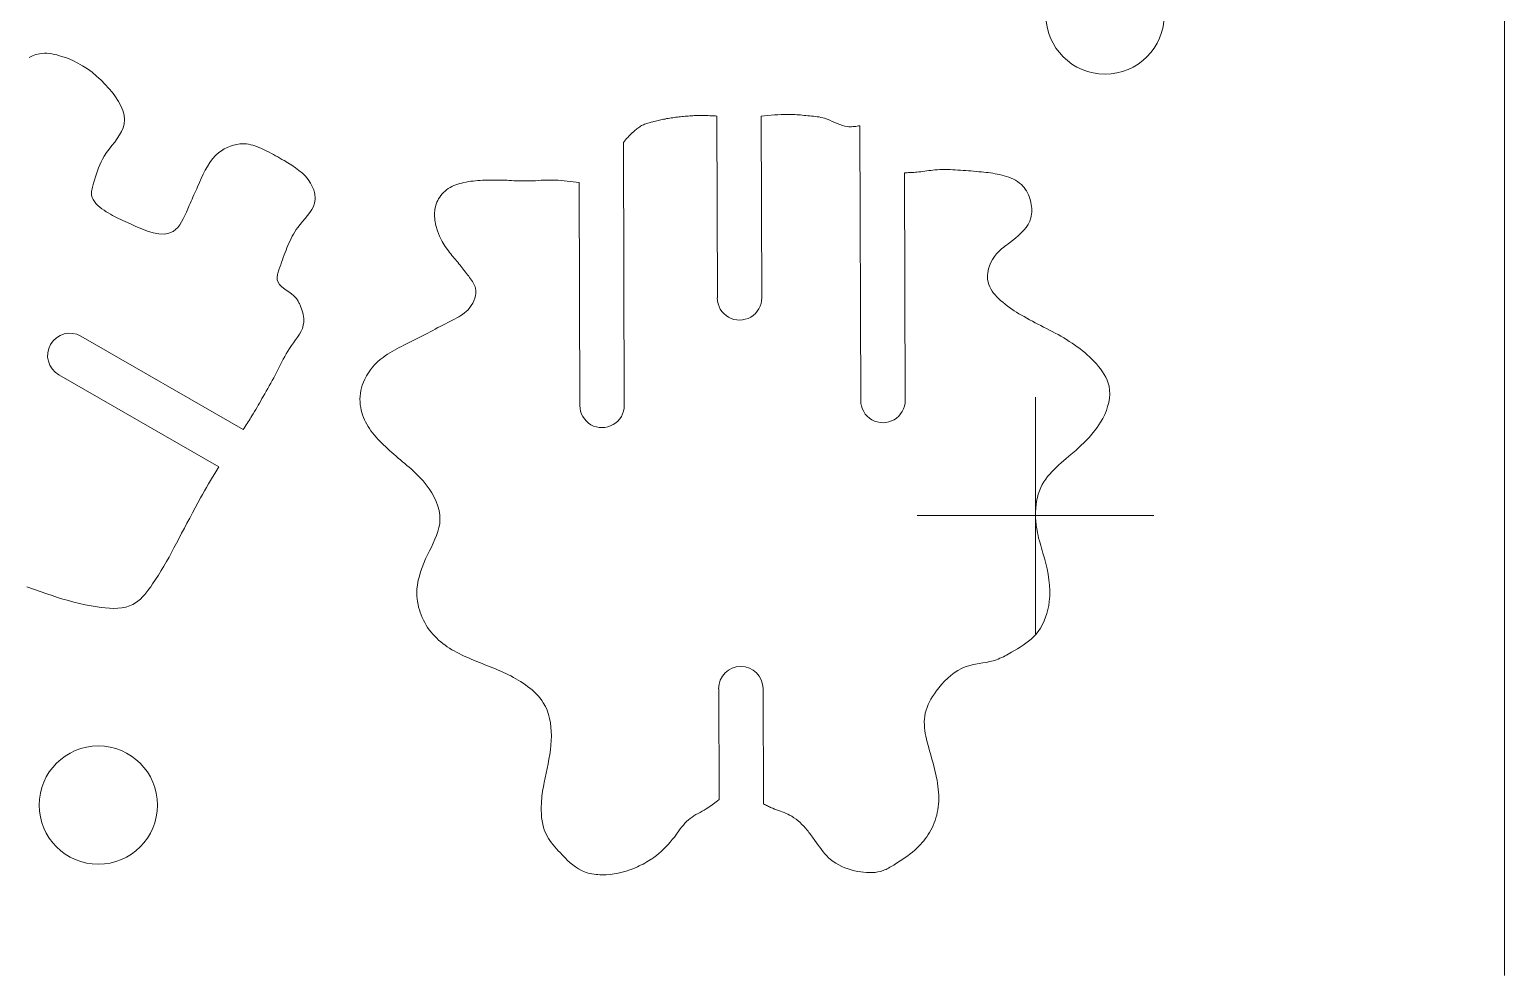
# Model space of a CAD drawing. Header units: millimetres. Extents: x -0.1 to 63, y 0 to 35.
# Drawn here: x 50.53 to 63, y 0 to 7.99 of the extents above; entities that cross this region are included whole.
import ezdxf

# ---------------------------------------------------------------- set-up
doc = ezdxf.new("R2010")
doc.units = ezdxf.units.MM
doc.header["$MEASUREMENT"] = 0
doc.header["$PDMODE"] = 2
for name, color, linetype, lineweight in [('cut', 7, 'CONTINUOUS', 0), ('layout2', 7, 'CONTINUOUS', 0), ('layout3', 7, 'CONTINUOUS', 0), ('screw', 7, 'CONTINUOUS', 0)]:
    doc.layers.add(name, color=color, linetype=linetype, lineweight=lineweight)

msp = doc.modelspace()

# ---------------------------------------------------------------- linework, layer by layer
at = {"layer": 'cut'}
msp.add_line((63, 35), (63, 0), dxfattribs=at)
at = {"layer": 'layout2', "color": 3, "linetype": 'CONTINUOUS'}
for p, q in [((50.969, 5.401), (52.34, 4.614)), ((50.782, 5.076), (52.134, 4.299))]:
    msp.add_line(p, q, dxfattribs=at)
for points in [[(50.532, 7.756), (50.559, 7.77), (50.588, 7.781), (50.618, 7.788), (50.639, 7.791), (50.66, 7.792), (50.681, 7.792), (50.702, 7.79), (50.724, 7.787), (50.745, 7.783), (50.766, 7.778), (50.787, 7.772), (50.808, 7.766), (50.854, 7.75), (50.899, 7.731), (50.942, 7.71), (50.983, 7.687), (51.024, 7.661), (51.063, 7.632), (51.101, 7.6), (51.139, 7.566), (51.175, 7.529), (51.206, 7.495), (51.235, 7.46), (51.262, 7.423), (51.286, 7.386), (51.307, 7.347), (51.323, 7.308), (51.333, 7.27), (51.338, 7.232), (51.335, 7.194), (51.327, 7.163), (51.313, 7.132), (51.296, 7.102), (51.276, 7.072), (51.254, 7.042), (51.231, 7.013), (51.208, 6.983), (51.186, 6.953), (51.165, 6.922), (51.151, 6.899), (51.139, 6.874), (51.128, 6.85), (51.118, 6.825), (51.108, 6.799), (51.1, 6.774), (51.091, 6.748), (51.083, 6.721), (51.075, 6.694), (51.072, 6.683), (51.069, 6.671), (51.066, 6.66), (51.063, 6.648), (51.061, 6.637), (51.059, 6.626), (51.058, 6.615), (51.058, 6.604), (51.059, 6.593), (51.064, 6.574), (51.072, 6.556), (51.083, 6.539), (51.096, 6.523), (51.111, 6.507), (51.128, 6.493), (51.146, 6.479), (51.164, 6.466), (51.183, 6.454), (51.2, 6.443), (51.218, 6.433), (51.235, 6.423), (51.252, 6.414), (51.269, 6.406), (51.287, 6.397), (51.305, 6.389), (51.323, 6.38), (51.342, 6.371), (51.387, 6.35), (51.434, 6.328), (51.483, 6.308), (51.532, 6.29), (51.58, 6.276), (51.627, 6.267), (51.672, 6.265), (51.713, 6.271), (51.749, 6.287), (51.769, 6.303), (51.787, 6.321), (51.804, 6.343), (51.819, 6.367), (51.834, 6.393), (51.847, 6.421), (51.86, 6.449), (51.872, 6.477), (51.884, 6.505), (51.892, 6.524), (51.9, 6.542), (51.908, 6.56), (51.915, 6.578), (51.923, 6.595), (51.931, 6.613), (51.939, 6.63), (51.947, 6.648), (51.955, 6.665), (51.97, 6.7), (51.986, 6.735), (52.002, 6.77), (52.019, 6.804), (52.038, 6.837), (52.058, 6.87), (52.081, 6.9), (52.106, 6.928), (52.134, 6.953), (52.156, 6.969), (52.18, 6.984), (52.205, 6.997), (52.232, 7.008), (52.258, 7.016), (52.286, 7.023), (52.313, 7.026), (52.341, 7.028), (52.369, 7.026), (52.386, 7.024), (52.404, 7.02), (52.422, 7.015), (52.439, 7.01), (52.456, 7.004), (52.473, 6.997), (52.49, 6.99), (52.506, 6.982), (52.523, 6.974), (52.541, 6.965), (52.559, 6.956), (52.578, 6.946), (52.596, 6.937), (52.614, 6.927), (52.632, 6.917), (52.65, 6.907), (52.668, 6.896), (52.686, 6.886), (52.718, 6.867), (52.75, 6.846), (52.781, 6.825), (52.811, 6.803), (52.84, 6.779), (52.866, 6.753), (52.89, 6.725), (52.91, 6.694), (52.927, 6.661), (52.932, 6.65), (52.936, 6.638), (52.94, 6.627), (52.943, 6.615), (52.945, 6.603), (52.947, 6.591), (52.948, 6.579), (52.948, 6.567), (52.948, 6.556), (52.943, 6.527), (52.933, 6.499), (52.92, 6.472), (52.903, 6.447), (52.884, 6.421), (52.863, 6.396), (52.842, 6.371), (52.822, 6.346), (52.802, 6.321), (52.789, 6.302), (52.777, 6.284), (52.766, 6.265), (52.755, 6.246), (52.745, 6.226), (52.736, 6.207), (52.727, 6.187), (52.718, 6.168), (52.71, 6.148), (52.702, 6.128), (52.694, 6.109), (52.686, 6.089), (52.679, 6.068), (52.671, 6.048), (52.664, 6.027), (52.657, 6.006), (52.649, 5.985), (52.642, 5.963), (52.639, 5.953), (52.636, 5.943), (52.634, 5.934), (52.631, 5.924), (52.629, 5.915), (52.628, 5.905), (52.627, 5.896), (52.627, 5.887), (52.628, 5.879), (52.635, 5.858), (52.647, 5.84), (52.663, 5.823), (52.682, 5.807), (52.704, 5.791), (52.726, 5.776), (52.748, 5.76), (52.768, 5.743), (52.786, 5.725), (52.791, 5.719), (52.796, 5.712), (52.8, 5.706), (52.804, 5.699), (52.808, 5.692), (52.811, 5.685), (52.815, 5.678), (52.818, 5.671), (52.821, 5.663), (52.828, 5.648), (52.833, 5.632), (52.839, 5.616), (52.843, 5.6), (52.847, 5.584), (52.85, 5.568), (52.852, 5.552), (52.853, 5.536), (52.852, 5.521), (52.848, 5.494), (52.84, 5.468), (52.829, 5.443), (52.815, 5.419), (52.8, 5.394), (52.783, 5.37), (52.766, 5.346), (52.748, 5.322), (52.732, 5.298), (52.717, 5.276), (52.704, 5.254), (52.691, 5.231), (52.679, 5.209), (52.668, 5.186), (52.656, 5.163), (52.645, 5.141), (52.634, 5.118), (52.622, 5.095), (52.611, 5.072), (52.599, 5.05), (52.586, 5.027), (52.574, 5.004), (52.561, 4.982), (52.548, 4.959), (52.535, 4.937), (52.522, 4.914), (52.509, 4.892), (52.499, 4.874), (52.489, 4.856), (52.478, 4.837), (52.468, 4.819), (52.457, 4.801), (52.447, 4.783), (52.436, 4.765), (52.425, 4.747), (52.414, 4.729), (52.406, 4.716), (52.398, 4.703), (52.39, 4.69), (52.382, 4.678), (52.374, 4.665), (52.365, 4.652), (52.357, 4.639), (52.349, 4.626), (52.34, 4.614)], [(52.134, 4.299), (52.117, 4.27), (52.1, 4.241), (52.082, 4.212), (52.065, 4.182), (52.048, 4.153), (52.031, 4.124), (52.014, 4.094), (51.997, 4.065), (51.98, 4.035), (51.957, 3.993), (51.934, 3.951), (51.911, 3.908), (51.888, 3.865), (51.865, 3.822), (51.843, 3.78), (51.82, 3.737), (51.798, 3.694), (51.776, 3.652), (51.755, 3.613), (51.734, 3.575), (51.714, 3.536), (51.692, 3.498), (51.67, 3.46), (51.648, 3.422), (51.625, 3.384), (51.6, 3.346), (51.575, 3.308), (51.559, 3.285), (51.543, 3.263), (51.526, 3.241), (51.509, 3.22), (51.49, 3.199), (51.471, 3.181), (51.451, 3.164), (51.43, 3.149), (51.408, 3.136), (51.378, 3.123), (51.347, 3.113), (51.314, 3.107), (51.28, 3.103), (51.246, 3.102), (51.211, 3.103), (51.175, 3.106), (51.14, 3.11), (51.105, 3.115), (51.055, 3.123), (51.006, 3.133), (50.958, 3.143), (50.91, 3.155), (50.864, 3.168), (50.817, 3.181), (50.771, 3.195), (50.726, 3.21), (50.68, 3.225), (50.625, 3.245), (50.569, 3.264), (50.513, 3.284)]]:
    msp.add_lwpolyline(points, dxfattribs=at)
msp.add_arc((50.875, 5.239), 0.188, 60.1314, 240.1314, dxfattribs=at)
at = {"layer": 'layout3', "color": 3, "linetype": 'CONTINUOUS'}
for p, q in [((56.342, 7.262), (56.348, 5.725)), ((56.718, 7.262), (56.723, 5.727)), ((57.552, 7.18), (57.559, 4.858)), ((55.553, 7.039), (55.56, 4.817)), ((57.928, 6.783), (57.935, 4.859)), ((55.179, 6.7), (55.185, 4.816)), ((56.359, 2.423), (56.362, 1.487)), ((56.734, 2.425), (56.737, 1.45))]:
    msp.add_line(p, q, dxfattribs=at)
for points in [[(55.553, 7.039), (55.562, 7.05), (55.571, 7.06), (55.581, 7.071), (55.59, 7.081), (55.599, 7.091), (55.609, 7.101), (55.619, 7.111), (55.628, 7.121), (55.639, 7.13), (55.646, 7.137), (55.653, 7.143), (55.66, 7.149), (55.667, 7.155), (55.675, 7.161), (55.683, 7.166), (55.691, 7.172), (55.699, 7.176), (55.707, 7.181), (55.716, 7.185), (55.724, 7.189), (55.733, 7.193), (55.742, 7.196), (55.752, 7.199), (55.761, 7.202), (55.77, 7.205), (55.78, 7.208), (55.789, 7.21), (55.801, 7.214), (55.812, 7.217), (55.824, 7.219), (55.835, 7.222), (55.847, 7.225), (55.858, 7.228), (55.87, 7.23), (55.882, 7.233), (55.893, 7.235), (55.906, 7.237), (55.919, 7.24), (55.932, 7.242), (55.945, 7.244), (55.958, 7.246), (55.971, 7.248), (55.984, 7.25), (55.997, 7.252), (56.01, 7.253), (56.023, 7.255), (56.036, 7.256), (56.049, 7.258), (56.062, 7.259), (56.075, 7.26), (56.088, 7.261), (56.101, 7.262), (56.114, 7.263), (56.127, 7.264), (56.139, 7.265), (56.151, 7.266), (56.163, 7.266), (56.176, 7.266), (56.188, 7.267), (56.2, 7.267), (56.212, 7.267), (56.224, 7.267), (56.236, 7.267), (56.248, 7.267), (56.259, 7.266), (56.271, 7.266), (56.283, 7.265), (56.295, 7.265), (56.307, 7.264), (56.319, 7.264), (56.331, 7.263), (56.342, 7.262)], [(56.718, 7.262), (56.746, 7.265), (56.774, 7.267), (56.802, 7.269), (56.83, 7.271), (56.859, 7.273), (56.887, 7.274), (56.915, 7.275), (56.943, 7.276), (56.971, 7.275), (56.987, 7.275), (57.003, 7.274), (57.018, 7.273), (57.034, 7.272), (57.049, 7.271), (57.065, 7.269), (57.081, 7.268), (57.096, 7.266), (57.112, 7.265), (57.128, 7.264), (57.144, 7.262), (57.16, 7.26), (57.175, 7.259), (57.191, 7.256), (57.207, 7.254), (57.222, 7.251), (57.238, 7.247), (57.253, 7.243), (57.275, 7.235), (57.297, 7.226), (57.318, 7.217), (57.34, 7.207), (57.361, 7.198), (57.383, 7.19), (57.404, 7.182), (57.426, 7.177), (57.449, 7.173), (57.46, 7.172), (57.471, 7.172), (57.482, 7.172), (57.494, 7.173), (57.505, 7.174), (57.517, 7.175), (57.528, 7.177), (57.54, 7.178), (57.552, 7.18)], [(56.362, 1.487), (56.35, 1.477), (56.338, 1.468), (56.327, 1.459), (56.315, 1.45), (56.303, 1.441), (56.291, 1.433), (56.278, 1.424), (56.266, 1.416), (56.253, 1.408), (56.236, 1.398), (56.219, 1.388), (56.202, 1.378), (56.184, 1.369), (56.167, 1.359), (56.15, 1.349), (56.134, 1.338), (56.118, 1.327), (56.103, 1.315), (56.088, 1.301), (56.073, 1.286), (56.06, 1.271), (56.047, 1.255), (56.034, 1.238), (56.022, 1.221), (56.009, 1.204), (55.997, 1.187), (55.984, 1.17), (55.967, 1.148), (55.95, 1.127), (55.932, 1.106), (55.913, 1.086), (55.893, 1.067), (55.873, 1.048), (55.853, 1.03), (55.832, 1.013), (55.81, 0.997), (55.795, 0.987), (55.781, 0.977), (55.766, 0.968), (55.751, 0.959), (55.735, 0.95), (55.72, 0.942), (55.704, 0.934), (55.688, 0.926), (55.672, 0.919), (55.641, 0.905), (55.608, 0.893), (55.576, 0.882), (55.543, 0.873), (55.509, 0.865), (55.475, 0.858), (55.441, 0.854), (55.407, 0.851), (55.372, 0.85), (55.355, 0.851), (55.338, 0.852), (55.322, 0.853), (55.305, 0.855), (55.288, 0.858), (55.272, 0.861), (55.256, 0.865), (55.24, 0.87), (55.225, 0.875), (55.198, 0.887), (55.173, 0.901), (55.149, 0.917), (55.126, 0.934), (55.103, 0.953), (55.081, 0.973), (55.06, 0.994), (55.039, 1.016), (55.018, 1.038), (55.003, 1.054), (54.988, 1.071), (54.973, 1.088), (54.959, 1.105), (54.945, 1.122), (54.933, 1.14), (54.921, 1.158), (54.91, 1.177), (54.9, 1.197), (54.888, 1.223), (54.879, 1.25), (54.872, 1.278), (54.866, 1.307), (54.862, 1.336), (54.86, 1.366), (54.858, 1.395), (54.858, 1.425), (54.86, 1.454), (54.861, 1.475), (54.863, 1.495), (54.865, 1.514), (54.867, 1.534), (54.87, 1.554), (54.873, 1.574), (54.877, 1.593), (54.88, 1.613), (54.884, 1.632), (54.892, 1.671), (54.9, 1.71), (54.908, 1.749), (54.917, 1.788), (54.924, 1.827), (54.931, 1.867), (54.937, 1.906), (54.941, 1.946), (54.944, 1.987), (54.945, 2.024), (54.944, 2.061), (54.941, 2.098), (54.937, 2.135), (54.93, 2.171), (54.92, 2.206), (54.908, 2.241), (54.894, 2.274), (54.876, 2.305), (54.863, 2.325), (54.849, 2.344), (54.834, 2.362), (54.817, 2.38), (54.8, 2.396), (54.782, 2.413), (54.763, 2.428), (54.744, 2.443), (54.725, 2.457), (54.705, 2.471), (54.685, 2.484), (54.665, 2.496), (54.644, 2.508), (54.624, 2.519), (54.603, 2.531), (54.582, 2.541), (54.56, 2.551), (54.539, 2.561), (54.517, 2.571), (54.495, 2.581), (54.473, 2.59), (54.45, 2.599), (54.428, 2.608), (54.406, 2.617), (54.383, 2.626), (54.361, 2.635), (54.338, 2.644), (54.316, 2.653), (54.294, 2.661), (54.273, 2.67), (54.251, 2.68), (54.229, 2.689), (54.208, 2.699), (54.186, 2.709), (54.165, 2.72), (54.144, 2.731), (54.124, 2.742), (54.104, 2.753), (54.084, 2.765), (54.065, 2.777), (54.046, 2.79), (54.028, 2.804), (54.01, 2.818), (53.992, 2.833), (53.976, 2.849), (53.959, 2.866), (53.943, 2.883), (53.928, 2.902), (53.913, 2.921), (53.899, 2.941), (53.887, 2.961), (53.875, 2.982), (53.864, 3.003), (53.853, 3.025), (53.844, 3.047), (53.836, 3.069), (53.829, 3.091), (53.823, 3.113), (53.818, 3.136), (53.814, 3.159), (53.81, 3.182), (53.808, 3.205), (53.808, 3.228), (53.809, 3.265), (53.813, 3.302), (53.82, 3.339), (53.829, 3.375), (53.84, 3.412), (53.852, 3.448), (53.867, 3.484), (53.882, 3.52), (53.899, 3.555), (53.915, 3.588), (53.931, 3.62), (53.946, 3.653), (53.961, 3.686), (53.974, 3.718), (53.986, 3.751), (53.995, 3.784), (54.001, 3.817), (54.003, 3.851), (54.002, 3.889), (53.996, 3.928), (53.986, 3.966), (53.972, 4.004), (53.954, 4.042), (53.934, 4.078), (53.912, 4.113), (53.887, 4.147), (53.861, 4.179), (53.845, 4.197), (53.828, 4.214), (53.811, 4.231), (53.794, 4.248), (53.777, 4.264), (53.759, 4.28), (53.742, 4.295), (53.724, 4.31), (53.706, 4.326), (53.687, 4.341), (53.669, 4.357), (53.651, 4.372), (53.633, 4.388), (53.614, 4.404), (53.596, 4.42), (53.578, 4.436), (53.56, 4.452), (53.543, 4.469), (53.526, 4.484), (53.51, 4.5), (53.494, 4.516), (53.478, 4.533), (53.463, 4.55), (53.448, 4.567), (53.433, 4.584), (53.42, 4.603), (53.407, 4.621), (53.395, 4.639), (53.384, 4.658), (53.374, 4.677), (53.365, 4.696), (53.356, 4.716), (53.349, 4.736), (53.342, 4.756), (53.337, 4.777), (53.333, 4.798), (53.329, 4.822), (53.328, 4.846), (53.327, 4.87), (53.328, 4.894), (53.331, 4.918), (53.335, 4.942), (53.341, 4.966), (53.347, 4.989), (53.356, 5.012), (53.368, 5.04), (53.382, 5.066), (53.398, 5.092), (53.415, 5.117), (53.434, 5.141), (53.454, 5.163), (53.476, 5.184), (53.499, 5.204), (53.522, 5.223), (53.541, 5.237), (53.56, 5.249), (53.579, 5.261), (53.598, 5.273), (53.618, 5.284), (53.638, 5.295), (53.658, 5.305), (53.679, 5.316), (53.699, 5.326), (53.721, 5.337), (53.744, 5.348), (53.766, 5.36), (53.789, 5.371), (53.811, 5.382), (53.833, 5.394), (53.856, 5.405), (53.878, 5.417), (53.9, 5.428), (53.921, 5.44), (53.942, 5.451), (53.964, 5.462), (53.985, 5.474), (54.006, 5.485), (54.027, 5.496), (54.049, 5.507), (54.07, 5.518), (54.092, 5.529), (54.109, 5.538), (54.127, 5.547), (54.145, 5.556), (54.162, 5.565), (54.179, 5.576), (54.195, 5.586), (54.211, 5.598), (54.226, 5.611), (54.241, 5.626), (54.255, 5.643), (54.268, 5.661), (54.28, 5.681), (54.29, 5.701), (54.298, 5.722), (54.303, 5.744), (54.306, 5.765), (54.306, 5.786), (54.303, 5.807), (54.3, 5.819), (54.295, 5.83), (54.29, 5.842), (54.284, 5.853), (54.277, 5.865), (54.27, 5.875), (54.262, 5.886), (54.254, 5.897), (54.246, 5.908), (54.237, 5.92), (54.228, 5.932), (54.219, 5.944), (54.209, 5.956), (54.2, 5.968), (54.191, 5.98), (54.182, 5.991), (54.173, 6.003), (54.163, 6.014), (54.153, 6.026), (54.144, 6.038), (54.134, 6.049), (54.124, 6.061), (54.114, 6.073), (54.104, 6.084), (54.094, 6.097), (54.084, 6.109), (54.075, 6.122), (54.048, 6.161), (54.023, 6.202), (54, 6.246), (53.982, 6.291), (53.968, 6.337), (53.959, 6.383), (53.956, 6.429), (53.96, 6.474), (53.971, 6.518), (53.977, 6.533), (53.984, 6.549), (53.992, 6.563), (54.001, 6.578), (54.011, 6.591), (54.022, 6.604), (54.034, 6.617), (54.046, 6.628), (54.059, 6.639), (54.073, 6.649), (54.088, 6.658), (54.104, 6.666), (54.12, 6.674), (54.136, 6.68), (54.153, 6.686), (54.17, 6.691), (54.187, 6.696), (54.205, 6.7), (54.224, 6.704), (54.244, 6.708), (54.264, 6.711), (54.284, 6.713), (54.304, 6.715), (54.324, 6.717), (54.343, 6.718), (54.363, 6.72), (54.383, 6.72), (54.404, 6.721), (54.425, 6.721), (54.446, 6.721), (54.466, 6.721), (54.487, 6.721), (54.508, 6.721), (54.529, 6.72), (54.55, 6.719), (54.57, 6.719), (54.589, 6.718), (54.608, 6.717), (54.627, 6.716), (54.646, 6.715), (54.665, 6.715), (54.684, 6.714), (54.703, 6.714), (54.722, 6.714), (54.741, 6.714), (54.765, 6.714), (54.788, 6.715), (54.811, 6.716), (54.835, 6.717), (54.858, 6.719), (54.882, 6.72), (54.905, 6.72), (54.928, 6.721), (54.952, 6.721), (54.977, 6.72), (55.002, 6.719), (55.028, 6.717), (55.053, 6.715), (55.078, 6.713), (55.103, 6.71), (55.128, 6.707), (55.154, 6.704), (55.179, 6.7)], [(59.036, 3.886), (59.037, 3.872), (59.037, 3.858), (59.038, 3.844), (59.039, 3.83), (59.041, 3.816), (59.043, 3.802), (59.044, 3.788), (59.047, 3.774), (59.049, 3.761), (59.053, 3.739), (59.058, 3.717), (59.063, 3.696), (59.069, 3.674), (59.075, 3.653), (59.081, 3.632), (59.087, 3.611), (59.093, 3.59), (59.099, 3.569), (59.112, 3.525), (59.123, 3.48), (59.134, 3.435), (59.143, 3.39), (59.15, 3.344), (59.155, 3.298), (59.157, 3.252), (59.157, 3.206), (59.153, 3.16), (59.148, 3.126), (59.141, 3.093), (59.133, 3.06), (59.122, 3.027), (59.11, 2.996), (59.095, 2.965), (59.078, 2.936), (59.06, 2.908), (59.039, 2.882), (59.02, 2.862), (59, 2.842), (58.978, 2.824), (58.955, 2.807), (58.932, 2.791), (58.908, 2.775), (58.883, 2.76), (58.859, 2.745), (58.834, 2.731), (58.82, 2.723), (58.806, 2.715), (58.792, 2.708), (58.779, 2.7), (58.765, 2.693), (58.75, 2.686), (58.736, 2.68), (58.722, 2.674), (58.707, 2.668), (58.679, 2.66), (58.65, 2.652), (58.62, 2.646), (58.59, 2.641), (58.56, 2.636), (58.53, 2.63), (58.501, 2.624), (58.472, 2.616), (58.443, 2.607), (58.411, 2.593), (58.38, 2.577), (58.35, 2.558), (58.322, 2.536), (58.294, 2.512), (58.268, 2.487), (58.243, 2.46), (58.22, 2.431), (58.197, 2.402), (58.182, 2.38), (58.167, 2.358), (58.153, 2.335), (58.141, 2.312), (58.129, 2.289), (58.12, 2.265), (58.111, 2.241), (58.104, 2.216), (58.1, 2.191), (58.097, 2.168), (58.096, 2.143), (58.097, 2.119), (58.098, 2.094), (58.101, 2.07), (58.105, 2.045), (58.11, 2.021), (58.115, 1.996), (58.121, 1.972), (58.131, 1.935), (58.141, 1.899), (58.151, 1.864), (58.161, 1.828), (58.171, 1.793), (58.181, 1.757), (58.189, 1.721), (58.198, 1.685), (58.205, 1.649), (58.209, 1.624), (58.212, 1.6), (58.215, 1.575), (58.217, 1.55), (58.218, 1.524), (58.218, 1.499), (58.218, 1.474), (58.216, 1.449), (58.214, 1.424), (58.211, 1.401), (58.206, 1.378), (58.201, 1.356), (58.195, 1.333), (58.188, 1.311), (58.181, 1.29), (58.172, 1.268), (58.162, 1.247), (58.152, 1.227), (58.141, 1.208), (58.13, 1.19), (58.118, 1.173), (58.105, 1.156), (58.092, 1.139), (58.079, 1.123), (58.064, 1.107), (58.05, 1.092), (58.034, 1.077), (58.016, 1.06), (57.996, 1.043), (57.976, 1.027), (57.956, 1.012), (57.935, 0.997), (57.914, 0.982), (57.893, 0.968), (57.871, 0.954), (57.85, 0.94), (57.839, 0.933), (57.828, 0.927), (57.817, 0.92), (57.806, 0.914), (57.795, 0.908), (57.784, 0.902), (57.773, 0.897), (57.761, 0.892), (57.749, 0.887), (57.727, 0.88), (57.704, 0.875), (57.68, 0.871), (57.657, 0.87), (57.632, 0.869), (57.608, 0.87), (57.584, 0.872), (57.559, 0.875), (57.535, 0.879), (57.507, 0.885), (57.479, 0.892), (57.452, 0.901), (57.425, 0.91), (57.399, 0.921), (57.374, 0.934), (57.35, 0.948), (57.327, 0.963), (57.305, 0.98), (57.288, 0.995), (57.272, 1.011), (57.256, 1.028), (57.241, 1.046), (57.227, 1.064), (57.213, 1.083), (57.199, 1.102), (57.186, 1.121), (57.172, 1.14), (57.165, 1.15), (57.158, 1.16), (57.151, 1.17), (57.143, 1.18), (57.136, 1.19), (57.129, 1.2), (57.121, 1.209), (57.114, 1.219), (57.106, 1.229), (57.092, 1.245), (57.077, 1.261), (57.062, 1.277), (57.046, 1.292), (57.03, 1.307), (57.013, 1.32), (56.995, 1.333), (56.977, 1.345), (56.958, 1.355), (56.943, 1.363), (56.928, 1.37), (56.912, 1.376), (56.896, 1.383), (56.88, 1.388), (56.863, 1.394), (56.847, 1.4), (56.831, 1.406), (56.815, 1.413), (56.806, 1.416), (56.798, 1.42), (56.789, 1.424), (56.78, 1.428), (56.772, 1.433), (56.763, 1.437), (56.754, 1.441), (56.746, 1.446), (56.737, 1.45)]]:
    msp.add_lwpolyline(points, dxfattribs=at)
at = {"layer": 'layout3', "color": 5, "linetype": 'CONTINUOUS'}
msp.add_lwpolyline([(57.928, 6.783), (57.94, 6.783), (57.951, 6.783), (57.963, 6.784), (57.975, 6.784), (57.986, 6.785), (57.998, 6.785), (58.009, 6.786), (58.021, 6.787), (58.033, 6.788), (58.05, 6.79), (58.067, 6.792), (58.084, 6.794), (58.101, 6.796), (58.118, 6.798), (58.135, 6.801), (58.152, 6.803), (58.169, 6.805), (58.186, 6.807), (58.207, 6.808), (58.229, 6.809), (58.25, 6.81), (58.272, 6.81), (58.293, 6.81), (58.315, 6.809), (58.337, 6.808), (58.358, 6.807), (58.38, 6.806), (58.402, 6.805), (58.424, 6.803), (58.447, 6.802), (58.469, 6.8), (58.491, 6.798), (58.513, 6.796), (58.536, 6.794), (58.558, 6.792), (58.58, 6.79), (58.599, 6.788), (58.618, 6.786), (58.637, 6.784), (58.656, 6.781), (58.675, 6.778), (58.694, 6.775), (58.713, 6.772), (58.732, 6.768), (58.751, 6.763), (58.771, 6.758), (58.791, 6.752), (58.811, 6.745), (58.831, 6.737), (58.85, 6.729), (58.868, 6.719), (58.885, 6.708), (58.902, 6.696), (58.917, 6.683), (58.929, 6.67), (58.94, 6.657), (58.95, 6.643), (58.96, 6.629), (58.968, 6.613), (58.976, 6.597), (58.983, 6.581), (58.988, 6.564), (58.993, 6.547), (58.997, 6.531), (59.001, 6.515), (59.003, 6.498), (59.005, 6.482), (59.005, 6.465), (59.005, 6.449), (59.003, 6.433), (59.001, 6.417), (58.997, 6.402), (58.987, 6.374), (58.974, 6.347), (58.957, 6.321), (58.937, 6.297), (58.916, 6.274), (58.892, 6.252), (58.868, 6.231), (58.843, 6.211), (58.817, 6.191), (58.804, 6.182), (58.791, 6.172), (58.778, 6.162), (58.766, 6.152), (58.753, 6.142), (58.741, 6.132), (58.729, 6.121), (58.718, 6.109), (58.707, 6.097), (58.69, 6.075), (58.674, 6.05), (58.66, 6.024), (58.648, 5.997), (58.639, 5.97), (58.633, 5.941), (58.63, 5.913), (58.631, 5.885), (58.635, 5.858), (58.641, 5.839), (58.649, 5.82), (58.658, 5.801), (58.669, 5.783), (58.682, 5.766), (58.696, 5.75), (58.71, 5.734), (58.726, 5.718), (58.741, 5.704), (58.76, 5.688), (58.779, 5.672), (58.798, 5.658), (58.817, 5.643), (58.836, 5.63), (58.856, 5.617), (58.876, 5.604), (58.896, 5.592), (58.917, 5.58), (58.94, 5.567), (58.963, 5.554), (58.986, 5.541), (59.01, 5.529), (59.034, 5.516), (59.057, 5.504), (59.081, 5.492), (59.105, 5.479), (59.129, 5.467), (59.154, 5.454), (59.178, 5.441), (59.203, 5.428), (59.227, 5.415), (59.251, 5.401), (59.275, 5.387), (59.299, 5.373), (59.322, 5.358), (59.345, 5.343), (59.367, 5.328), (59.389, 5.313), (59.411, 5.297), (59.432, 5.28), (59.453, 5.263), (59.473, 5.245), (59.493, 5.227), (59.513, 5.208), (59.532, 5.188), (59.551, 5.168), (59.569, 5.147), (59.586, 5.125), (59.603, 5.102), (59.617, 5.079), (59.63, 5.055), (59.642, 5.031), (59.651, 5.006), (59.658, 4.98), (59.663, 4.946), (59.664, 4.912), (59.661, 4.877), (59.655, 4.842), (59.646, 4.808), (59.635, 4.773), (59.621, 4.74), (59.605, 4.707), (59.587, 4.675), (59.557, 4.63), (59.525, 4.587), (59.49, 4.547), (59.454, 4.509), (59.415, 4.473), (59.376, 4.437), (59.336, 4.403), (59.295, 4.368), (59.254, 4.332), (59.234, 4.314), (59.214, 4.295), (59.194, 4.276), (59.175, 4.256), (59.157, 4.236), (59.139, 4.215), (59.123, 4.194), (59.108, 4.172), (59.094, 4.149), (59.081, 4.122), (59.069, 4.095), (59.06, 4.067), (59.052, 4.038), (59.046, 4.008), (59.041, 3.978), (59.038, 3.948), (59.037, 3.917), (59.036, 3.886)], dxfattribs=at)
at = {"layer": 'layout3', "color": 3, "linetype": 'CONTINUOUS'}
for centre, start, end in [((56.535, 5.726), 180.1942, 360.1942), ((55.373, 4.817), 180.1942, 360.1942), ((57.747, 4.859), 180.1942, 360.1942), ((56.546, 2.424), 0.1942, 180.1942)]:
    msp.add_arc(centre, 0.188, start, end, dxfattribs=at)
at = {"layer": 'layout3', "color": 5, "linetype": 'CONTINUOUS'}
msp.add_point((59.036, 3.886), dxfattribs=at)
at = {"layer": 'screw'}
for centre in [(59.624, 8.116), (51.116, 1.44)]:
    msp.add_circle(centre, 0.5, dxfattribs=at)

doc.saveas('drawing.dxf')
